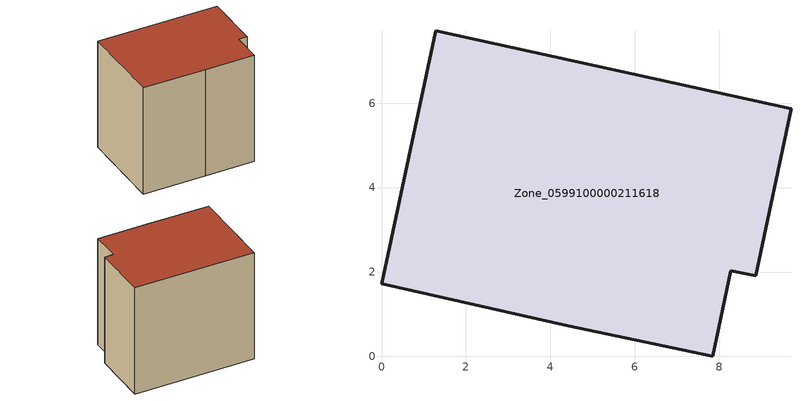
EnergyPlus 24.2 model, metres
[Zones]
Zone_0599100000211618
 floor ground (C_G): 0,1.72 1.28,7.72 9.7,5.87 8.86,1.91 8.27,2.03 7.84,0 4.41,0.73 z0
 wall outside (C_F): 1.28,7.72 0,1.72 4.41,0.73 7.84,0 8.27,2.03 8.86,1.91 9.7,5.87 1.28,7.72 z0:8.14
 roof outside (C_R): 7.84,0 8.27,2.03 8.86,1.91 9.7,5.87 1.28,7.72 0,1.72 4.41,0.73 z8.14
[BUILDING]
Pand.0599100000211618: North Axis=0; Terrain=City; Loads Convergence Tolerance Value=0.04; Temperature Convergence Tolerance Value=0.4; Solar Distribution=FullExterior; Maximum Number of Warmup Days=25; Minimum Number of Warmup Days=1
[Site:Location]
Rotterdam.The.Hague.AP_ZH_NLD Design_Conditions: Latitude=51.96; Longitude=4.45; Time Zone=1; Elevation=-4.5
[SITE:GROUNDTEMPERATURE:BUILDINGSURFACE]
18, 18, 18, 18, 18, 18, 18, 18, 18, 18, 18, 18
[MATERIAL] Thermal Absorptance=0.9; Solar Absorptance=0.7; Visible Absorptance=0.7
Name | Roughness | Thickness | Conductivity | Density | Specific Heat
G.TC.1975-1991 | MediumSmooth | 0.15 | 0.288461 | 540 | 1210
F.TC.1975-1991 | Rough | 0.3 | 0.230769 | 1920 | 840
R.TC.1975-1991 | MediumRough | 0.2 | 0.153846 | 1500 | 1000
[CONSTRUCTION]
C_G: G.TC.1975-1991
C_F: F.TC.1975-1991
C_R: R.TC.1975-1991
[ZONE]
Zone_0599100000211618: Type=1; Multiplier=1; Ceiling Height=Autocalculate; Volume=Autocalculate; Floor Area=autocalculate; Part of Total Floor Area=Yes
[ZONEINFILTRATION:DESIGNFLOWRATE]
Infil_Zone_0599100000211618: Zone or ZoneList or Space or SpaceList=Zone_0599100000211618; Schedule=AlwaysOn; Design Flow Rate Calculation Method=Flow/Area; Flow Rate per Floor Area=0.003; Constant Term Coefficient=1; Temperature Term Coefficient=0; Velocity Term Coefficient=0; Velocity Squared Term Coefficient=0
[HVACTEMPLATE:ZONE:IDEALLOADSAIRSYSTEM]
Zone_0599100000211618: Maximum Heating Supply Air Temperature=50; Minimum Cooling Supply Air Temperature=13; Maximum Heating Supply Air Humidity Ratio=0.0156; Minimum Cooling Supply Air Humidity Ratio=0.0077; Heating Limit=NoLimit; Cooling Limit=NoLimit; Dehumidification Control Type=ConstantSensibleHeatRatio; Cooling Sensible Heat Ratio=0.7; Dehumidification Setpoint=60; Humidification Control Type=None; Humidification Setpoint=30; Outdoor Air Method=None; Outdoor Air Flow Rate per Person=0.00944; Outdoor Air Flow Rate per Zone Floor Area=0; Outdoor Air Flow Rate per Zone=0; Demand Controlled Ventilation Type=None; Outdoor Air Economizer Type=NoEconomizer; Heat Recovery Type=None; Sensible Heat Recovery Effectiveness=0.7; Latent Heat Recovery Effectiveness=0.65
[ZONECONTROL:THERMOSTAT]
ThermostatControl_Zone_0599100000211618: Zone or ZoneList=Zone_0599100000211618; Control Type Schedule=DualSetpointControlType; Control 1=Thermostat_Zone_0599100000211618; Temperature Difference Between Cutout And Setpoint=0
[THERMOSTATSETPOINT:DUALSETPOINT]
Thermostat_Zone_0599100000211618: Heating Setpoint Temperature Schedule=HeatingSetpoint_Zone_0599100000211618; Cooling Setpoint Temperature Schedule=CoolingSetpoint_Zone_0599100000211618
[SCHEDULE:COMPACT]
HeatingSetpoint_Zone_0599100000211618: Through: 12/31, For: AllDays, Until: 24:00, 21
CoolingSetpoint_Zone_0599100000211618: Through: 12/31, For: AllDays, Until: 24:00, 24
DualSetpointControlType: Through: 12/31, For: AllDays, Until: 24:00, 4
AlwaysOn: Through: 12/31, For: AllDays, Until: 24:00, 1
